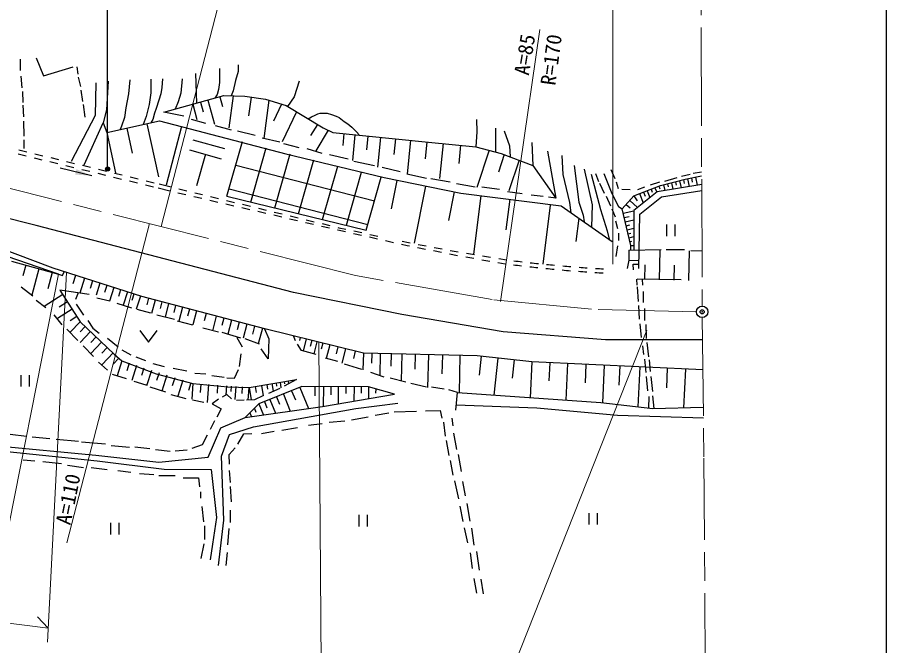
# Model space of a CAD drawing. Units: millimetres, scale not verified. Extents: x 40000 to 680000, y 20000 to 380000.
# Drawn here: x 472854 to 579000, y 237607 to 314318 of the extents above; entities that cross this region are included whole.
import ezdxf
from ezdxf.enums import TextEntityAlignment as Align

# ---------------------------------------------------------------- set-up
doc = ezdxf.new("R2010")
doc.units = ezdxf.units.MM
doc.header["$LTSCALE"] = 1000
doc.header["$PDMODE"] = 32
doc.header["$PDSIZE"] = 500
doc.linetypes.add('CHAIN', pattern=[18.5, 12, -1.5, 3.5, -1.5])
for name, color, linetype, lineweight in [('M-BGD', 7, 'Continuous', 25), ('M-BMK', 2, 'CHAIN', 13), ('M-BMK-SRVR', 3, 'Continuous', 25), ('M-STR-HTXT', 7, 'Continuous', 13), ('M-STR-STRC', 7, 'Continuous', 25), ('M-TTL-BAND', 7, 'Continuous', 25)]:
    doc.layers.add(name, color=color, linetype=linetype, lineweight=lineweight)
doc.layers.add('M-OTRS', color=6, linetype='Continuous')
doc.styles.add('ＭＳ ゴシック', font='')
doc.styles.get('ＭＳ ゴシック').set_extended_font_data('MS Gothic')

# ---------------------------------------------------------------- blocks, each defined once
blk = doc.blocks.new('filled_arrow')
at = {"color": 0, "linetype": 'Continuous', "lineweight": -2}
blk.add_solid([(7.5, 1.25), (0, 0), (7.5, -1.25)], dxfattribs=at)

msp = doc.modelspace()

# ---------------------------------------------------------------- linework, layer by layer
at = {"layer": 'M-BGD'}
for p, q in [((473192, 309234), (473212, 307851)), ((475143, 309366), (476038, 307170)), ((476038, 307170), (479657, 308268)), ((480104, 308268), (480226, 307374)), ((497527, 308075), (497527, 306367)), ((499824, 308543), (499804, 307709)), ((473293, 307140), (473395, 305696)), ((480267, 307008), (480551, 305869)), ((489151, 306774), (489131, 305107)), ((490574, 306815), (490493, 305737)), ((492993, 306815), (492831, 305046)), ((494620, 307485), (494711, 303837)), ((499804, 307709), (499479, 306611)), ((482422, 306316), (482340, 302332)), ((483946, 306510), (483723, 303033)), ((486569, 306693), (486427, 304964)), ((490493, 305737), (490391, 304985)), ((497527, 306367), (497425, 305493)), ((499479, 306611), (499194, 305330)), ((507245, 306510), (506635, 304619)), ((473476, 305249), (473517, 303928)), ((480592, 305422), (480795, 304039)), ((486427, 304964), (486101, 303257)), ((489131, 305107), (488927, 303663)), ((490391, 304985), (490147, 304192)), ((490757, 302738), (498076, 304771)), ((492831, 305046), (492505, 303989)), ((497242, 304883), (496980, 304467)), ((497425, 305493), (497242, 304883)), ((498076, 304771), (500638, 304690)), ((499190, 304736), (498677, 300833)), ((499194, 305330), (498956, 304743)), ((500638, 304690), (503159, 304324)), ((473517, 303582), (473598, 302179)), ((480876, 303674), (481080, 302128)), ((488927, 303663), (488582, 302200)), ((490147, 304192), (489801, 303175)), ((492505, 303989), (492131, 303120)), ((494271, 303714), (494786, 301862)), ((495198, 303972), (495530, 302774)), ((496124, 304229), (496940, 301292)), ((497593, 304637), (497922, 303450)), ((501384, 304582), (501085, 302304)), ((503549, 304205), (502934, 299526)), ((503159, 304324), (505679, 303552)), ((505125, 303722), (504140, 301632)), ((506635, 304619), (505842, 303419)), ((483723, 303033), (483316, 301437)), ((486101, 303257), (485918, 302098)), ((489598, 302606), (489375, 301834)), ((489801, 303175), (489598, 302606)), ((493197, 302250), (490757, 302738)), ((506923, 302801), (505185, 299112)), ((505679, 303552), (510193, 300827)), ((509217, 302383), (509563, 302525)), ((509563, 302525), (509847, 302606)), ((509847, 302606), (510091, 302606)), ((510091, 302606), (510701, 302606)), ((510701, 302606), (511230, 302444)), ((473598, 301630), (473639, 299821)), ((482340, 302332), (479413, 296721)), ((483763, 300258), (490228, 301681)), ((485918, 302098), (485573, 301020)), ((488582, 302200), (488230, 301241)), ((489375, 301834), (489132, 301440)), ((490228, 301681), (505639, 297656)), ((495880, 301356), (494132, 301844)), ((508358, 301935), (508770, 302179)), ((508770, 302179), (509217, 302383)), ((511230, 302444), (511779, 302261)), ((511779, 302261), (512165, 302078)), ((512165, 302078), (512754, 301610)), ((512754, 301610), (513202, 301305)), ((528937, 301844), (528978, 300339)), ((480998, 296314), (483316, 301437)), ((483316, 301437), (483763, 300258)), ((485573, 301020), (485395, 300617)), ((486214, 300797), (486887, 297739)), ((488664, 301337), (490095, 294835)), ((492889, 300986), (491017, 293820)), ((499011, 300543), (497059, 301071)), ((501898, 299892), (499743, 300421)), ((509495, 301248), (508668, 299895)), ((510809, 300530), (509281, 298029)), ((510193, 300827), (511372, 300258)), ((513202, 301305), (513690, 300898)), ((513690, 300898), (514259, 300350)), ((531255, 300787), (531255, 297878)), ((532312, 300461), (532963, 298632)), ((473639, 299353), (473659, 298296)), ((483763, 300258), (484842, 295357)), ((494293, 299385), (498138, 298305)), ((504907, 299079), (502752, 299567)), ((511372, 300258), (523042, 299079)), ((512727, 300121), (512579, 298659)), ((514081, 299984), (513764, 296844)), ((514259, 300350), (514605, 299984)), ((515651, 299826), (515480, 298131)), ((517207, 299668), (516845, 296029)), ((519026, 299487), (518835, 297563)), ((528978, 300339), (528832, 298516)), ((498444, 292470), (500341, 299154)), ((501361, 291762), (503247, 298407)), ((507265, 298388), (505395, 298876)), ((520846, 299306), (520434, 295168)), ((522839, 299108), (522633, 297041)), ((523042, 299079), (528856, 298510)), ((524832, 298910), (524406, 294626)), ((526974, 298697), (526753, 296475)), ((528856, 298510), (531946, 297696)), ((532963, 298632), (533027, 297287)), ((535687, 299038), (535809, 296233)), ((472944, 297643), (473916, 297408)), ((473031, 298137), (474003, 297901)), ((474975, 297666), (475947, 297430)), ((493888, 298137), (497733, 297057)), ((495811, 297597), (494731, 293752)), ((504278, 291054), (506154, 297661)), ((505639, 297656), (517634, 294769)), ((510071, 297696), (508241, 298266)), ((513242, 297005), (510965, 297534)), ((530452, 298090), (528968, 293556)), ((532306, 297560), (531610, 295435)), ((531946, 297696), (535809, 296233)), ((537598, 297981), (538615, 292248)), ((539509, 295135), (539387, 297452)), ((474888, 297173), (475859, 296937)), ((476831, 296702), (477803, 296466)), ((476919, 297195), (477891, 296959)), ((478775, 296231), (479747, 295995)), ((478862, 296724), (479834, 296489)), ((480806, 296253), (481778, 296018)), ((499521, 296267), (516476, 291912)), ((507196, 290345), (509060, 296914)), ((510113, 289637), (511967, 296167)), ((516455, 296192), (513934, 296721)), ((534109, 296877), (532884, 293137)), ((535809, 296233), (538615, 292248)), ((540851, 296233), (541420, 291760)), ((481947, 294980), (478059, 295922)), ((480719, 295760), (481691, 295524)), ((482663, 295289), (483634, 295053)), ((482750, 295782), (483722, 295547)), ((483671, 295799), (483885, 296013)), ((483671, 295827), (483857, 296013)), ((483675, 295774), (483910, 296010)), ((483676, 295861), (483824, 296008)), ((483681, 295752), (483933, 296004)), ((483689, 295731), (483953, 295996)), ((483693, 295906), (483779, 295991)), ((483698, 295713), (483972, 295986)), ((483709, 295696), (483989, 295975)), ((483722, 295680), (484004, 295962)), ((483736, 295666), (484019, 295948)), ((483752, 295653), (484031, 295933)), ((483769, 295642), (484043, 295916)), ((483787, 295632), (484052, 295897)), ((483807, 295624), (484060, 295877)), ((483830, 295618), (484066, 295855)), ((483854, 295614), (484070, 295830)), ((483882, 295614), (484070, 295802)), ((483915, 295619), (484066, 295769)), ((483959, 295634), (484050, 295725)), ((484694, 295311), (485666, 295076)), ((513031, 288929), (514874, 295421)), ((519585, 295460), (517390, 295989)), ((522798, 294647), (520399, 295175)), ((540322, 291719), (539509, 295135)), ((543087, 291435), (542112, 295785)), ((542925, 295175), (544063, 290865)), ((543433, 295257), (543819, 294261)), ((544480, 295267), (545436, 292807)), ((545842, 294596), (545354, 295714)), ((553934, 294921), (555031, 295186)), ((555397, 295287), (556413, 295440)), ((484606, 294818), (485578, 294582)), ((486550, 294347), (487522, 294111)), ((486637, 294840), (487609, 294605)), ((488581, 294369), (489553, 294134)), ((515462, 288338), (517296, 294799)), ((517634, 294769), (526986, 292858)), ((519198, 294418), (518499, 290929)), ((525685, 294200), (523326, 294606)), ((543921, 294078), (544510, 292837)), ((546269, 293376), (546025, 294189)), ((550152, 293864), (551291, 294250)), ((551372, 293783), (554381, 294555)), ((551901, 294311), (553425, 294759)), ((552724, 294130), (552913, 293326)), ((553209, 294254), (553309, 293827)), ((553693, 294379), (553902, 293488)), ((554178, 294503), (554291, 294022)), ((554381, 294555), (556415, 294966)), ((554665, 294613), (554891, 293650)), ((555156, 294712), (555272, 294217)), ((555646, 294811), (555880, 293812)), ((475136, 288919), (458575, 292974)), ((488494, 293876), (489466, 293640)), ((490030, 293504), (491491, 293129)), ((490154, 293988), (491616, 293613)), ((492564, 293383), (493536, 293147)), ((498702, 293380), (515657, 289025)), ((522689, 293718), (521290, 286737)), ((526179, 293019), (525481, 289534)), ((528775, 293590), (526457, 293996)), ((531743, 293305), (529588, 293590)), ((534508, 292776), (532719, 293020)), ((547672, 293254), (546676, 293295)), ((550986, 293010), (548119, 290754)), ((548139, 292522), (551372, 293783)), ((548627, 293315), (549461, 293620)), ((549304, 292976), (549496, 292483)), ((549770, 293158), (550100, 292313)), ((550236, 293340), (550373, 292988)), ((550702, 293521), (550921, 292959)), ((556418, 293900), (550986, 293010)), ((551167, 293703), (551289, 293391)), ((551514, 292421), (556421, 293190)), ((551756, 293881), (551924, 293164)), ((552240, 294006), (552328, 293631)), ((492465, 292903), (493440, 292677)), ((494414, 292451), (495388, 292225)), ((494508, 292911), (495480, 292675)), ((496362, 291999), (497336, 291773)), ((496451, 292439), (497423, 292203)), ((498395, 291967), (499367, 291732)), ((498444, 292470), (515462, 288338)), ((526986, 292858), (539265, 291313)), ((529449, 292548), (528550, 285404)), ((532970, 292105), (532503, 288396)), ((537070, 292451), (535606, 292614)), ((538615, 292248), (537720, 292370)), ((544734, 292492), (545283, 291313)), ((545436, 292807), (546269, 291221)), ((546716, 290937), (548139, 292522)), ((547635, 291960), (548577, 291114)), ((548133, 292520), (548552, 291938)), ((548838, 292795), (549278, 291666)), ((548851, 290306), (551514, 292421)), ((498310, 291546), (499284, 291320)), ((500258, 291094), (501232, 290868)), ((500339, 291496), (501310, 291260)), ((502282, 291024), (503254, 290788)), ((537920, 291377), (537017, 284203)), ((539265, 291313), (545486, 286962)), ((540479, 290464), (540322, 291719)), ((541420, 291760), (541949, 290174)), ((543010, 288694), (543087, 291435)), ((544063, 290865), (544876, 288263)), ((545446, 290926), (545832, 289951)), ((546269, 291221), (546716, 290937)), ((547774, 286444), (546716, 290937)), ((546722, 290914), (546743, 290919)), ((547212, 291489), (547666, 291081)), ((502207, 290642), (503181, 290416)), ((504155, 290190), (505129, 289964)), ((504226, 290552), (505197, 290316)), ((506169, 290080), (507141, 289844)), ((541399, 289820), (541060, 286958)), ((541949, 290174), (542050, 289365)), ((546842, 290401), (548119, 290702)), ((546964, 289883), (547543, 290019)), ((548119, 290754), (548139, 285895)), ((548729, 283658), (548851, 290306)), ((506566, 280740), (475136, 288919)), ((506103, 289738), (507077, 289512)), ((508051, 289286), (509025, 289060)), ((508113, 289608), (509084, 289372)), ((509999, 288834), (510974, 288608)), ((510056, 289136), (511028, 288900)), ((545913, 289483), (546157, 288527)), ((547086, 289364), (548124, 289608)), ((547201, 288877), (547663, 288986)), ((552118, 289024), (552117, 287624)), ((553167, 287623), (553168, 289023)), ((513899, 287944), (514875, 287725)), ((513955, 288244), (514933, 288035)), ((515911, 287826), (516889, 287618)), ((544876, 288263), (545114, 287222)), ((546279, 287958), (546279, 287084)), ((547315, 288390), (548128, 288582)), ((547430, 287904), (547780, 287986)), ((477204, 283684), (467324, 287424)), ((515851, 287506), (516827, 287288)), ((517802, 287069), (518778, 286850)), ((521785, 286604), (522768, 286419)), ((547544, 287417), (548133, 287555)), ((547659, 286930), (547897, 286986)), ((477877, 282948), (467499, 286535)), ((521712, 286225), (522693, 286031)), ((523674, 285837), (524655, 285642)), ((523750, 286235), (524733, 286051)), ((525716, 285866), (526699, 285682)), ((546157, 286433), (545934, 285132)), ((547530, 285874), (547509, 284675)), ((547530, 285874), (551474, 285976)), ((547774, 286444), (548137, 286458)), ((547774, 285881), (547774, 286444)), ((551273, 282287), (551355, 285876)), ((552063, 285976), (554320, 285956)), ((554862, 282206), (554944, 285833)), ((555092, 285834), (556445, 285798)), ((472120, 284563), (477877, 282948)), ((525636, 285448), (526617, 285253)), ((527601, 285074), (528586, 284903)), ((527684, 285512), (528671, 285352)), ((529571, 284731), (530556, 284560)), ((529659, 285192), (530646, 285032)), ((531633, 284871), (532594, 284716)), ((547509, 284675), (547306, 283658)), ((547509, 284675), (548747, 284643)), ((473880, 284069), (473538, 282775)), ((475489, 283618), (474638, 280405)), ((488061, 280228), (477204, 283684)), ((531541, 284389), (532438, 284233)), ((548038, 284167), (548739, 284182)), ((548078, 283496), (548038, 284167)), ((549479, 282328), (549520, 284112)), ((553068, 282246), (553108, 284050)), ((477097, 283167), (476566, 281161)), ((477877, 282948), (478376, 282794)), ((478376, 282794), (478572, 283248)), ((479957, 282807), (479628, 281774)), ((481044, 282461), (480471, 280661)), ((473334, 281412), (474757, 280314)), ((482024, 282149), (481728, 281218)), ((482930, 281861), (482458, 280379)), ((483781, 281590), (483506, 280723)), ((484633, 281319), (484108, 279669)), ((548477, 282345), (548500, 281613)), ((553929, 282263), (548521, 282344)), ((548541, 281409), (548643, 279640)), ((549212, 281613), (549195, 282334)), ((478388, 280479), (476129, 279032)), ((481629, 280497), (478051, 281005)), ((478051, 281005), (480510, 277163)), ((480274, 280689), (479962, 279867)), ((485457, 281056), (485190, 280219)), ((486281, 280794), (485762, 279167)), ((487077, 280541), (486819, 279731)), ((487873, 280287), (487366, 278694)), ((503064, 276283), (488061, 280228)), ((519814, 278036), (506566, 280740)), ((549293, 279518), (549293, 280860)), ((475164, 279806), (476343, 278911)), ((478960, 279584), (477963, 278945)), ((480043, 279318), (480917, 277976)), ((484129, 279663), (482544, 280050)), ((486833, 278830), (485024, 279399)), ((488866, 280016), (488652, 279201)), ((489671, 279804), (489241, 278169)), ((490496, 279587), (490276, 278753)), ((491320, 279371), (490889, 277731)), ((479533, 278689), (477744, 277543)), ((489131, 278200), (487463, 278667)), ((492165, 279149), (491940, 278294)), ((493009, 278927), (492557, 277209)), ((493873, 278700), (493643, 277825)), ((494738, 278472), (494287, 276758)), ((495910, 278164), (495675, 277269)), ((548683, 279132), (548785, 277465)), ((549476, 277302), (549456, 278766)), ((477298, 278017), (478274, 276797)), ((480106, 277794), (479295, 277275)), ((480510, 277163), (479305, 275885)), ((480510, 277163), (484678, 273198)), ((481466, 277305), (482056, 276370)), ((492058, 277447), (489883, 277976)), ((494294, 276756), (492424, 277244)), ((497139, 277841), (496669, 276053)), ((498066, 277597), (497825, 276678)), ((498994, 277354), (498538, 275621)), ((499938, 277105), (499692, 276169)), ((532183, 275941), (519814, 278036)), ((478884, 276268), (480246, 274845)), ((481149, 276560), (480528, 275902)), ((482056, 276370), (482828, 275760)), ((487808, 276071), (488857, 274670)), ((488857, 274670), (489908, 276069)), ((497425, 275862), (495494, 276350)), ((500882, 276857), (500431, 275142)), ((501826, 276609), (501575, 275656)), ((502770, 276361), (502268, 274450)), ((503024, 276294), (503575, 275048)), ((515100, 273315), (503064, 276283)), ((548846, 276896), (549009, 275229)), ((549679, 275107), (549618, 276835)), ((481788, 275957), (480511, 274604)), ((482464, 275319), (481812, 274627)), ((483865, 275130), (485146, 274093)), ((500150, 275150), (497852, 275821)), ((500353, 274032), (499682, 275191)), ((502406, 274398), (500678, 275048)), ((503575, 275048), (503494, 272629)), ((506828, 274825), (506557, 275422)), ((507386, 275218), (507301, 274872)), ((508111, 275039), (507755, 273592)), ((544688, 274927), (532183, 275941)), ((556512, 274927), (544688, 274927)), ((480897, 274194), (482157, 272893)), ((483140, 274680), (481823, 273284)), ((483838, 274021), (483173, 273317)), ((507560, 273646), (507052, 274398)), ((508794, 274871), (508610, 274124)), ((509428, 274714), (509063, 273236)), ((510137, 274539), (509954, 273798)), ((510989, 274329), (510578, 272666)), ((511977, 274085), (511771, 273248)), ((512906, 273856), (512467, 272078)), ((549171, 274212), (549293, 273135)), ((549944, 272870), (549761, 274619)), ((484536, 273363), (483192, 271939)), ((484678, 273198), (485593, 272365)), ((485593, 273727), (486691, 273117)), ((487301, 272853), (488500, 272426)), ((499987, 271694), (500190, 273219)), ((503494, 272629), (502610, 273829)), ((509349, 273158), (507560, 273646)), ((514122, 273556), (513902, 272665)), ((515100, 273315), (515052, 271266)), ((529006, 272990), (515100, 273315)), ((516132, 273291), (516104, 272108)), ((517164, 273267), (517101, 270580)), ((518481, 273236), (518446, 271749)), ((519798, 273205), (519721, 269927)), ((521437, 273167), (521395, 271353)), ((523040, 273129), (522947, 269145)), ((524749, 273089), (524695, 270795)), ((526894, 273039), (526787, 268488)), ((535674, 272258), (529006, 272990)), ((529484, 272937), (529231, 270637)), ((482767, 272202), (483865, 271226)), ((485248, 272691), (484569, 271972)), ((485593, 272365), (485019, 270549)), ((485593, 272365), (489801, 270779)), ((486501, 272078), (486214, 271171)), ((487409, 271791), (486836, 269980)), ((489375, 272060), (490777, 271694)), ((511992, 272283), (510488, 272690)), ((514920, 271308), (512785, 271978)), ((531538, 272712), (531042, 268192)), ((533511, 272505), (533266, 270272)), ((535674, 272258), (535470, 267883)), ((556556, 271282), (535674, 272258)), ((537862, 272156), (537758, 269944)), ((540049, 272054), (539840, 267579)), ((542286, 271949), (542180, 269686)), ((544523, 271845), (544309, 267258)), ((546421, 271756), (546311, 269398)), ((549436, 272586), (549578, 270959)), ((550167, 271061), (550025, 272484)), ((484414, 270738), (486122, 270210)), ((488314, 271504), (488023, 270585)), ((489219, 271218), (488626, 269340)), ((489801, 270779), (494274, 269620)), ((490159, 270921), (489855, 269962)), ((491875, 271491), (493563, 271165)), ((494518, 270860), (495880, 270799)), ((499377, 270250), (499845, 271328)), ((517664, 270393), (516017, 270942)), ((548862, 271642), (548634, 266759)), ((552220, 271485), (552107, 269071)), ((554436, 271381), (554216, 266662)), ((473273, 270629), (473272, 269229)), ((474322, 269228), (474323, 270628)), ((487077, 269905), (488541, 269437)), ((491098, 270624), (490478, 268664)), ((492078, 270314), (491761, 269313)), ((493058, 270005), (492447, 268070)), ((494026, 269699), (493734, 268775)), ((494274, 269620), (494138, 267697)), ((494274, 269620), (498544, 269214)), ((496592, 270596), (498117, 270393)), ((498442, 270291), (499377, 270250)), ((501146, 269132), (506940, 270088)), ((504438, 269675), (504503, 269277)), ((504931, 269756), (505040, 269094)), ((505424, 269838), (505467, 269576)), ((506940, 270088), (505436, 269275)), ((505918, 269919), (505976, 269567)), ((506411, 270001), (506426, 269909)), ((506904, 270082), (506906, 270070)), ((520287, 269783), (518376, 270271)), ((522828, 269173), (520917, 269620)), ((549618, 270451), (549781, 268703)), ((550432, 268621), (550228, 270451)), ((489029, 269214), (490960, 268583)), ((495236, 269552), (495162, 268520)), ((496197, 269484), (496041, 267278)), ((497300, 269405), (497232, 268447)), ((498403, 269327), (498324, 268217)), ((498544, 269214), (501146, 269132)), ((498958, 269288), (498912, 268641)), ((499513, 269248), (499399, 267655)), ((500309, 269192), (500251, 268372)), ((501106, 269135), (500997, 267590)), ((501146, 269132), (501397, 267609)), ((501908, 269258), (502030, 268519)), ((507601, 269244), (502355, 267130)), ((502670, 269383), (502880, 268109)), ((503307, 269489), (503398, 268936)), ((504887, 269010), (503524, 268400)), ((503944, 269594), (504098, 268663)), ((506345, 268738), (506799, 267611)), ((507355, 269145), (508399, 266556)), ((515713, 269224), (507601, 269244)), ((509161, 269240), (509158, 268088)), ((510219, 269237), (510213, 266820)), ((511131, 269235), (511128, 268241)), ((512042, 269233), (512037, 267136)), ((512953, 269231), (512951, 268383)), ((513962, 269228), (513957, 267469)), ((514855, 269226), (514837, 268438)), ((515713, 269224), (515729, 267776)), ((518925, 268329), (515713, 269224)), ((516631, 268968), (516572, 268430)), ((524983, 268909), (523418, 269153)), ((526589, 268502), (525532, 268827)), ((491591, 268258), (493420, 267790)), ((494233, 267607), (495616, 267323)), ((497405, 267709), (496622, 267150)), ((498422, 268278), (497873, 267933)), ((499011, 267729), (498422, 268278)), ((500536, 267567), (499601, 267526)), ((501817, 267628), (500841, 267587)), ((502813, 268095), (501817, 267628)), ((503691, 267668), (504373, 265976)), ((504512, 267999), (504882, 267083)), ((505334, 268330), (506178, 266236)), ((510122, 266804), (518925, 268329)), ((518843, 268352), (518838, 268333)), ((526386, 266367), (526589, 268502)), ((526589, 268502), (544104, 267282)), ((549944, 268012), (549916, 266612)), ((550596, 266555), (550472, 268113)), ((496622, 267150), (497740, 266540)), ((497740, 266540), (497192, 265503)), ((502355, 267130), (500668, 265442)), ((500668, 265442), (510122, 266804)), ((501705, 264334), (514188, 266571)), ((501802, 266576), (501983, 266128)), ((502355, 267130), (502906, 265765)), ((503023, 267399), (503323, 266654)), ((514188, 266571), (519311, 267221)), ((526449, 267026), (536297, 266632)), ((536297, 266632), (546137, 265737)), ((544104, 267282), (550447, 266550)), ((550447, 266550), (556611, 266734)), ((497679, 264202), (500668, 265442)), ((501249, 266023), (501434, 265563)), ((513639, 265168), (515672, 265554)), ((516526, 265757), (518213, 266022)), ((518884, 266164), (521588, 266245)), ((522706, 266266), (524495, 266306)), ((524495, 266306), (524678, 265391)), ((526081, 264436), (525959, 265391)), ((546137, 265737), (556627, 265432)), ((496907, 265056), (496399, 263999)), ((498777, 263399), (501705, 264334)), ((508414, 264538), (510081, 264741)), ((510935, 264904), (512846, 265066)), ((524882, 264904), (525085, 263196)), ((473953, 263152), (471982, 263369)), ((496012, 263287), (495423, 262108)), ((496155, 260604), (497679, 264202)), ((497761, 260756), (498777, 263399)), ((499794, 262220), (500526, 263480)), ((500526, 263480), (501502, 263521)), ((502681, 263521), (504226, 263806)), ((505161, 263928), (507072, 264253)), ((526528, 261549), (526162, 263541)), ((476821, 262860), (474645, 263064)), ((480317, 262515), (477573, 262779)), ((483631, 262189), (480704, 262433)), ((525207, 262667), (525552, 260817)), ((469746, 261488), (482594, 260187)), ((470274, 262027), (482452, 260848)), ((486559, 261783), (484302, 262006)), ((489039, 261620), (487189, 261823)), ((491499, 261295), (489730, 261518)), ((493593, 261478), (492109, 261336)), ((495423, 262108), (494142, 261681)), ((498696, 260959), (499469, 261773)), ((473542, 260306), (474965, 260184)), ((475982, 260103), (478259, 259859)), ((482452, 260848), (490137, 260014)), ((482594, 260187), (490767, 259170)), ((490137, 260014), (496155, 260604)), ((498045, 252909), (497761, 260756)), ((498777, 259780), (498696, 260959)), ((525715, 260207), (526020, 258438)), ((527077, 258865), (526732, 260939)), ((478991, 259656), (480943, 259371)), ((481878, 259371), (483829, 259127)), ((485131, 259005), (486716, 258802)), ((490767, 259170), (496500, 259130)), ((496500, 259130), (497151, 253234)), ((498859, 257544), (498737, 259008)), ((487774, 258639), (489522, 258517)), ((490132, 258395), (492124, 258395)), ((493100, 258111), (494970, 258111)), ((494970, 258111), (495092, 257013)), ((498981, 255145), (498859, 257056)), ((526244, 257747), (526732, 255511)), ((527585, 255897), (527240, 257646)), ((495214, 256403), (495214, 255630)), ((528134, 252787), (527789, 254942)), ((495377, 254614), (495580, 252703)), ((498899, 252624), (498899, 254128)), ((526894, 254637), (527260, 252746)), ((542640, 253779), (542639, 252379)), ((543689, 252378), (543690, 253778)), ((497151, 253234), (496663, 249981)), ((497395, 247379), (498045, 252909)), ((514556, 253568), (514555, 252168)), ((515605, 252167), (515606, 253567)), ((484226, 252585), (484224, 251185)), ((485274, 251184), (485276, 252584)), ((495702, 252215), (495702, 250548)), ((498533, 249900), (498696, 251892)), ((527423, 251994), (527829, 250144)), ((528643, 249859), (528358, 251953)), ((495621, 250019), (495255, 248230)), ((496663, 249981), (496378, 248070)), ((498330, 247379), (498493, 248964)), ((528155, 248924), (528378, 247013)), ((529273, 246809), (528948, 249107)), ((528582, 245793), (528927, 244004)), ((529781, 243943), (529476, 245732))]:
    msp.add_line(p, q, dxfattribs=at)
for points in [[(511948, 288382), (511991, 288372), (512923, 288162)], [(512000, 288664), (512112, 288637), (512977, 288452)], [(519754, 286631), (520437, 286478), (520731, 286420)], [(519823, 286992), (520596, 286827), (520802, 286788)]]:
    msp.add_lwpolyline(points, dxfattribs=at)
msp.add_circle((483871, 295814), 200, dxfattribs=at)
for radius, start, end in [(165000, 262.91544, 263.26268), (165500, 262.91439, 263.26059), (165500, 263.60678, 263.95298), (165000, 263.60993, 263.95718), (165500, 264.29918, 264.64538), (165000, 264.30442, 264.65167), (165500, 264.99158, 265.33777), (165000, 264.99892, 265.34617), (165000, 265.69341, 266.04066), (165000, 266.38791, 266.73515), (165500, 265.68397, 266.03017), (165500, 266.37637, 266.72257)]:
    msp.add_arc((553844, 448342), radius, start, end, dxfattribs=at)
msp.add_point((483871, 295814), dxfattribs=at)
at = {"layer": 'M-BMK'}
for p, q in [((556292, 331577), (556468, 279066)), ((514125, 282812), (470666, 293765)), ((530835, 279863), (514125, 282812)), ((542981, 278670), (530835, 279863)), ((555770, 278382), (542981, 278670)), ((556479, 277666), (556687, 260481)), ((557004, 213519), (556687, 260481))]:
    msp.add_line(p, q, dxfattribs=at)
at = {"layer": 'M-BMK-SRVR'}
msp.add_circle((556470, 278366), 700, dxfattribs=at)
at = {"layer": 'M-OTRS'}
msp.add_point((556470, 278366), dxfattribs=at)
at = {"layer": 'M-STR-HTXT'}
for p, q in [((545576, 284198), (545576, 347524)), ((498975, 321914), (490410, 288775)), ((536643, 312822), (531833, 279613)), ((478895, 250160), (488988, 289147)), ((477877, 282948), (465099, 218496)), ((478869, 283154), (476543, 238014)), ((533005, 233985), (549728, 276129)), ((510109, 214340), (509649, 274660)), ((476633, 239755), (461009, 241680)), ((476633, 239755), (475297, 241121))]:
    msp.add_line(p, q, dxfattribs=at)
at = {"layer": 'M-STR-STRC'}
msp.add_line((483871, 295814), (483871, 329520), dxfattribs=at)
at = {"layer": 'M-TTL-BAND'}
msp.add_line((579000, 20000), (579000, 370000), dxfattribs=at)

# ---------------------------------------------------------------- block references
at = {"layer": 'M-BGD', "xscale": 267, "yscale": 267, "rotation": 166.4}
msp.add_blockref('filled_arrow', (481947, 294980), dxfattribs=at)

# ---------------------------------------------------------------- texts
at = {"layer": 'M-STR-HTXT', "style": 'ＭＳ ゴシック'}
for s, rotation, p in [('A=85', 80.707, (534808, 309777)), ('R=170', 82.358, (538038, 309145)), ('A=110', 78.283, (479055, 255496))]:
    msp.add_text(s, height=1833, rotation=rotation, dxfattribs=at).set_placement(p, align=Align.MIDDLE_CENTER)

doc.saveas('drawing.dxf')
